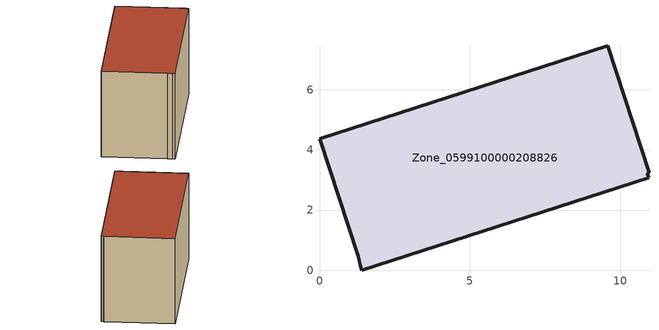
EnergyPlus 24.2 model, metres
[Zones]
Zone_0599100000208826
 floor ground (C_G): 1.36,0.16 1.28,0.47 0,4.37 9.59,7.46 10.96,3.24 10.9,3.23 10.95,3.07 1.41,0 z3.89
 wall outside (C_F): 10.96,3.24 9.59,7.46 0,4.37 1.28,0.47 1.36,0.16 1.41,0 10.95,3.07 10.9,3.23 10.96,3.24 z3.89:9.63
 roof outside (C_R): 1.28,0.47 1.36,0.16 1.41,0 10.95,3.07 10.9,3.23 10.96,3.24 9.59,7.46 0,4.37 z9.63
[BUILDING]
Pand.0599100000208826: North Axis=0; Terrain=City; Loads Convergence Tolerance Value=0.04; Temperature Convergence Tolerance Value=0.4; Solar Distribution=FullExterior; Maximum Number of Warmup Days=25; Minimum Number of Warmup Days=1
[Site:Location]
Rotterdam.The.Hague.AP_ZH_NLD Design_Conditions: Latitude=51.96; Longitude=4.45; Time Zone=1; Elevation=-4.5
[SITE:GROUNDTEMPERATURE:BUILDINGSURFACE]
18, 18, 18, 18, 18, 18, 18, 18, 18, 18, 18, 18
[MATERIAL] Thermal Absorptance=0.9; Solar Absorptance=0.7; Visible Absorptance=0.7
Name | Roughness | Thickness | Conductivity | Density | Specific Heat
G.TI.1946-1964 | MediumSmooth | 0.15 | 1 | 540 | 1210
F.TI.1946-1964 | Rough | 0.3 | 0.857143 | 1920 | 840
R.TI.1946-1964 | MediumRough | 0.2 | 0.277778 | 1500 | 1000
[CONSTRUCTION]
C_G: G.TI.1946-1964
C_F: F.TI.1946-1964
C_R: R.TI.1946-1964
[ZONE]
Zone_0599100000208826: Type=1; Multiplier=1; Ceiling Height=Autocalculate; Volume=Autocalculate; Floor Area=autocalculate; Part of Total Floor Area=Yes
[ZONEINFILTRATION:DESIGNFLOWRATE]
Infil_Zone_0599100000208826: Zone or ZoneList or Space or SpaceList=Zone_0599100000208826; Schedule=AlwaysOn; Design Flow Rate Calculation Method=Flow/Area; Flow Rate per Floor Area=0.003; Constant Term Coefficient=1; Temperature Term Coefficient=0; Velocity Term Coefficient=0; Velocity Squared Term Coefficient=0
[HVACTEMPLATE:ZONE:IDEALLOADSAIRSYSTEM]
Zone_0599100000208826: Maximum Heating Supply Air Temperature=50; Minimum Cooling Supply Air Temperature=13; Maximum Heating Supply Air Humidity Ratio=0.0156; Minimum Cooling Supply Air Humidity Ratio=0.0077; Heating Limit=NoLimit; Cooling Limit=NoLimit; Dehumidification Control Type=ConstantSensibleHeatRatio; Cooling Sensible Heat Ratio=0.7; Dehumidification Setpoint=60; Humidification Control Type=None; Humidification Setpoint=30; Outdoor Air Method=None; Outdoor Air Flow Rate per Person=0.00944; Outdoor Air Flow Rate per Zone Floor Area=0; Outdoor Air Flow Rate per Zone=0; Demand Controlled Ventilation Type=None; Outdoor Air Economizer Type=NoEconomizer; Heat Recovery Type=None; Sensible Heat Recovery Effectiveness=0.7; Latent Heat Recovery Effectiveness=0.65
[ZONECONTROL:THERMOSTAT]
ThermostatControl_Zone_0599100000208826: Zone or ZoneList=Zone_0599100000208826; Control Type Schedule=DualSetpointControlType; Control 1=Thermostat_Zone_0599100000208826; Temperature Difference Between Cutout And Setpoint=0
[THERMOSTATSETPOINT:DUALSETPOINT]
Thermostat_Zone_0599100000208826: Heating Setpoint Temperature Schedule=HeatingSetpoint_Zone_0599100000208826; Cooling Setpoint Temperature Schedule=CoolingSetpoint_Zone_0599100000208826
[SCHEDULE:COMPACT]
HeatingSetpoint_Zone_0599100000208826: Through: 12/31, For: AllDays, Until: 24:00, 21
CoolingSetpoint_Zone_0599100000208826: Through: 12/31, For: AllDays, Until: 24:00, 24
DualSetpointControlType: Through: 12/31, For: AllDays, Until: 24:00, 4
AlwaysOn: Through: 12/31, For: AllDays, Until: 24:00, 1
